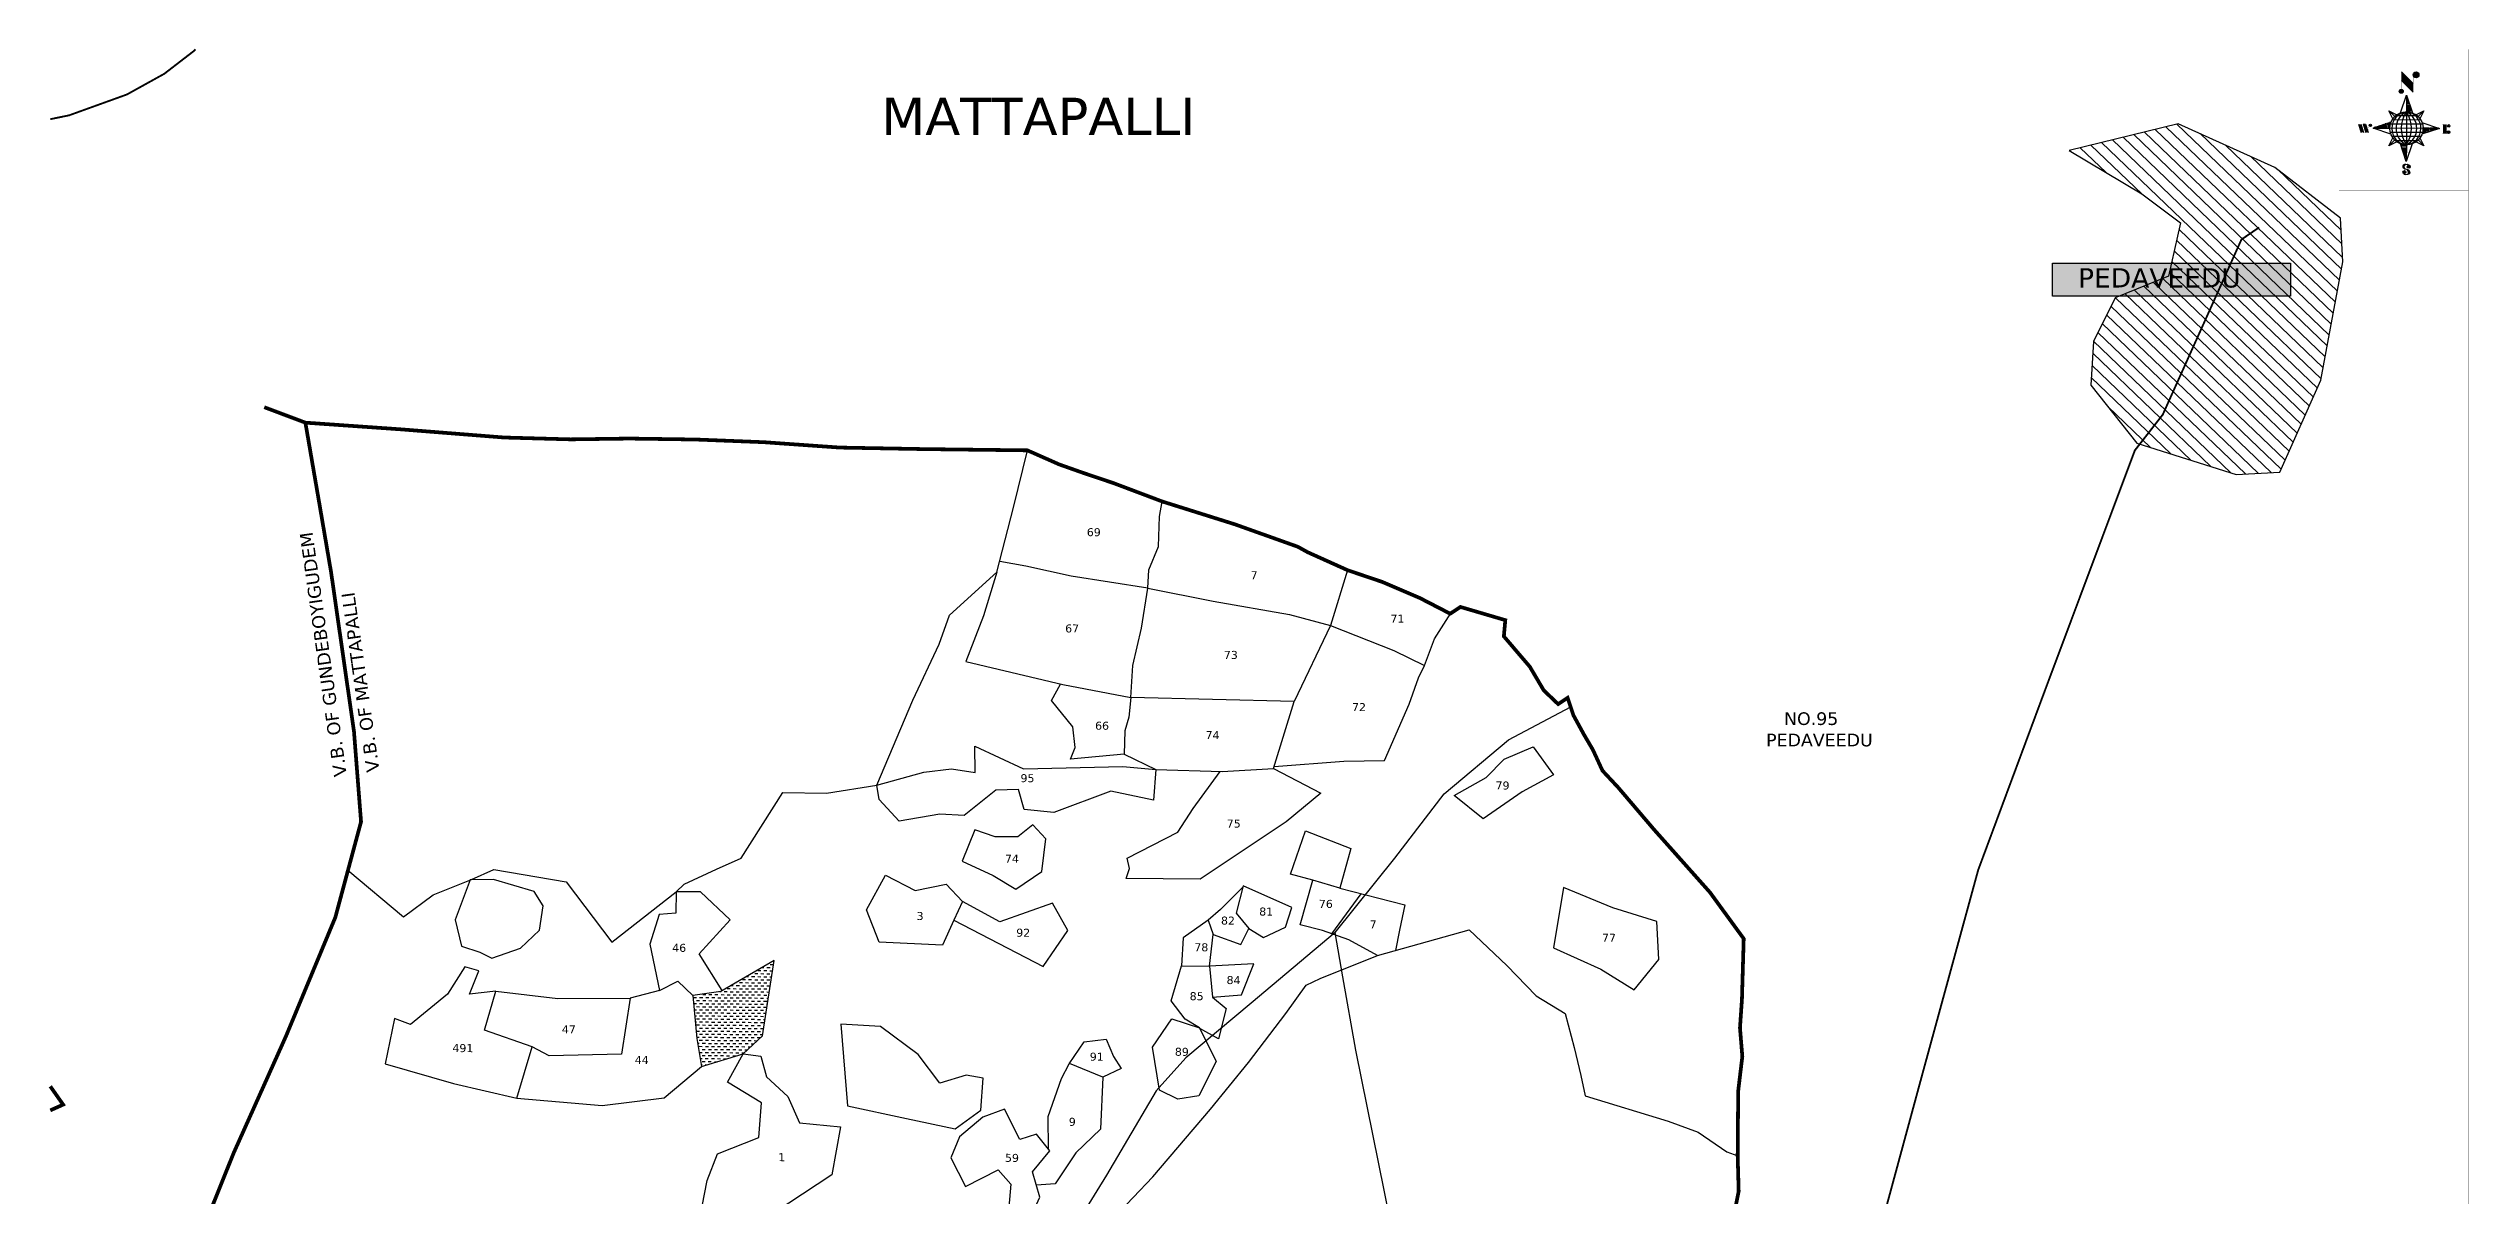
# Model space of a CAD drawing. Header units: inches. Extents: x 370287 to 376789, y 1845133 to 1853760.
# Drawn here: x 370287 to 376787, y 1850678 to 1853760 of the extents above; entities that cross this region are included whole.
import ezdxf

# ---------------------------------------------------------------- set-up
doc = ezdxf.new("R2010")
doc.units = ezdxf.units.IN
doc.header["$MEASUREMENT"] = 0
for name, color, linetype in [('BND', 6, 'Continuous'), ('bord', 1, 'Continuous'), ('ROAD', 1, 'Continuous'), ('ROADS', 50, 'Continuous'), ('SY.AREA', 7, 'Continuous'), ('TEXT', 7, 'Continuous'), ('VILLAGE AREA', 1, 'Continuous'), ('WATER', 4, 'Continuous')]:
    doc.layers.add(name, color=color, linetype=linetype)
doc.styles.get("Standard").update_dxf_attribs({"font": 'verdana.ttf'})
pattern_1 = [(267.297113149, (-8720374.938, 50637915.138), (10.5367255337, -0.497431438), [])]
pattern_2 = [(357.297113149, (-8720374.938, 50637915.138), (0.497431438, 10.5367255337), [])]

# ---------------------------------------------------------------- blocks, each defined once
blk = doc.blocks.new('*X23')
at = {"color": 0, "linetype": 'Continuous'}
for p, q in [((6321.6, 240.5), (6322.3, 241.2)), ((6321.6, 240.3), (6322.3, 241)), ((6321.6, 240.1), (6322.3, 240.8)), ((6321.6, 239.9), (6322.4, 240.7)), ((6321.6, 239.8), (6322.4, 240.6)), ((6321.6, 239.6), (6322.5, 240.5)), ((6321.6, 239.4), (6322.5, 240.3)), ((6321.6, 239.2), (6322.6, 240.2)), ((6321.7, 239.1), (6322.6, 240.1)), ((6321.8, 240.8), (6322.4, 241.4)), ((6321.8, 239), (6322.7, 240)), ((6321.8, 239), (6322.8, 239.9)), ((6321.9, 238.9), (6322.9, 239.8)), ((6322, 238.8), (6323, 239.7)), ((6322.1, 241.3), (6322.4, 241.6)), ((6322.1, 238.7), (6323.1, 239.6)), ((6322.2, 238.6), (6323.1, 239.6)), ((6322.3, 238.5), (6323.2, 239.5)), ((6322.4, 238.5), (6323.3, 239.4)), ((6322.5, 238.4), (6323.4, 239.3)), ((6322.7, 238.4), (6323.6, 239.3)), ((6322.8, 238.3), (6323.7, 239.2)), ((6322.9, 238.3), (6323.8, 239.1)), ((6323.1, 238.2), (6323.9, 239.1)), ((6323.2, 238.2), (6324, 239)), ((6323.3, 238.2), (6324.2, 239)), ((6323.5, 238.1), (6324.3, 238.9)), ((6323.7, 238.1), (6324.4, 238.9)), ((6323.8, 238.1), (6324.6, 238.8)), ((6324.1, 238.2), (6324.7, 238.8)), ((6324.3, 238.3), (6324.9, 238.8)), ((6324.6, 238.3), (6325.1, 238.8)), ((6324.8, 238.4), (6325.2, 238.8)), ((6325.1, 238.5), (6325.4, 238.8)), ((6325.4, 238.6), (6325.6, 238.8))]:
    blk.add_line(p, q, dxfattribs=at)
blk = doc.blocks.new('*X22')
at = {"color": 0, "linetype": 'Continuous'}
for p, q in [((6324.4, 240.3), (6324.5, 240.4)), ((6324.6, 240.3), (6324.8, 240.5)), ((6324.7, 240.2), (6325, 240.5)), ((6324.8, 240.2), (6325.2, 240.6)), ((6325, 240.1), (6325.5, 240.6)), ((6325.1, 240.1), (6325.6, 240.6)), ((6325.2, 240), (6325.8, 240.6)), ((6325.3, 240), (6326, 240.6)), ((6325.4, 239.9), (6326.1, 240.6)), ((6325.5, 239.8), (6326.2, 240.5)), ((6325.6, 239.8), (6326.3, 240.5)), ((6325.7, 239.7), (6326.5, 240.4)), ((6325.9, 239.6), (6326.6, 240.3)), ((6326, 239.5), (6326.7, 240.3)), ((6326, 239.4), (6326.8, 240.2)), ((6326.1, 239.3), (6327, 240.2)), ((6326.2, 239.3), (6327.1, 240.1)), ((6326.3, 239.2), (6327.1, 240)), ((6326.4, 239.1), (6327.2, 239.9)), ((6326.5, 239), (6327.3, 239.8)), ((6326.5, 238.9), (6327.4, 239.7)), ((6326.6, 238.8), (6327.5, 239.6)), ((6326.7, 238.7), (6327.5, 239.5)), ((6326.8, 238.6), (6327.6, 239.4)), ((6326.8, 238.5), (6327.7, 239.3)), ((6326.8, 236.5), (6327.4, 237)), ((6326.9, 238.3), (6327.8, 239.2)), ((6326.9, 238.2), (6327.9, 239.1)), ((6326.9, 236.8), (6327.6, 237.4)), ((6327, 238.1), (6327.8, 239)), ((6327, 237.9), (6327.8, 238.8)), ((6327, 237.8), (6327.8, 238.6)), ((6327, 237.6), (6327.8, 238.4)), ((6327, 237.4), (6327.8, 238.2)), ((6327, 237.3), (6327.8, 238)), ((6327, 237.1), (6327.8, 237.9))]:
    blk.add_line(p, q, dxfattribs=at)
blk = doc.blocks.new('H')
at = {"layer": 'bord', "extrusion": (0.000427885, 0.004792, 0.999988)}
h = blk.add_hatch(dxfattribs=at)
h.set_pattern_fill('LINE', color=8, scale=84.387686, angle=-2.7029, style=0)
h.set_pattern_definition(pattern_2)
h.paths.add_polyline_path([(-492, 786, -0.090992), (-448, 775), (-486, 912)])
h = blk.add_hatch(dxfattribs=at)
h.set_pattern_fill('LINE', color=8, scale=84.387686, angle=-92.7029, style=0)
h.set_pattern_definition(pattern_1)
h.paths.add_polyline_path([(-625, 665, -0.090992), (-615, 710), (-751, 671)])
h = blk.add_hatch(dxfattribs=at)
h.set_pattern_fill('LINE', color=8, scale=84.387686, angle=-92.7029, style=0)
h.set_pattern_definition(pattern_1)
h.paths.add_polyline_path([(-246, 647), (-372, 653, -0.090992), (-382, 609)])
h = blk.add_hatch(dxfattribs=at)
h.set_pattern_fill('LINE', color=8, scale=84.387686, angle=-2.7029, style=0)
h.set_pattern_definition(pattern_2)
h.paths.add_polyline_path([(-504, 533, -0.090992), (-549, 543), (-510, 406)])
for p, q in [((-519, 1020, -1217), (-435, 927, -1216)), ((-516, 1087, -1217), (-432, 994, -1217)), ((-627, 794, -1216), (-567, 760, -1216)), ((-627, 794, -1216), (-584, 747, -1215)), ((-599, 731, -1215), (-627, 794, -1216)), ((-538, 774, -1216), (-487, 906, -1216)), ((-487, 906, -1216), (-493, 780, -1216)), ((-487, 906, -1216), (-448, 769, -1216)), ((-421, 753, -1216), (-359, 781, -1216)), ((-359, 781, -1216), (-405, 739, -1216)), ((-359, 781, -1216), (-392, 721, -1215)), ((-865, 701, -1215), (-847, 638, -1215)), ((-847, 700, -1215), (-829, 637, -1215)), ((-829, 699, -1215), (-811, 636, -1215)), ((-829, 699, -1215), (-811, 698, -1215)), ((-811, 698, -1215), (-794, 635, -1215)), ((-752, 665, -1215), (-615, 704, -1215)), ((-752, 665, -1215), (-625, 659, -1215)), ((-619, 614, -1215), (-752, 665, -1215)), ((-639, 526, -1214), (-606, 585, -1215)), ((-639, 526, -1214), (-593, 568, -1215)), ((-371, 513, -1214), (-414, 560, -1215)), ((-399, 576, -1215), (-371, 513, -1214)), ((-246, 641, -1215), (-383, 603, -1215)), ((-379, 693, -1215), (-246, 641, -1215)), ((-373, 647, -1215), (-246, 641, -1215)), ((-213, 669, -1215), (-217, 601, -1215)), ((-197, 600, -1215), (-194, 668, -1215)), ((-577, 553, -1215), (-639, 526, -1214)), ((-511, 400, -1214), (-549, 537, -1214)), ((-460, 533, -1215), (-511, 400, -1214)), ((-505, 527, -1214), (-511, 400, -1214)), ((-371, 513, -1214), (-431, 546, -1215))]:
    blk.add_line(p, q, dxfattribs=at)
at = {"layer": 'bord', "color": 8, "linetype": 'ByBlock', "extrusion": (0.000427885, 0.004792, 0.999988)}
for p, q in [((-411, 744, -1216), (-578, 752, -1216)), ((-493, 780, -1216), (-505, 527, -1214)), ((-373, 647, -1215), (-625, 659, -1215)), ((-378, 616, -1215), (-623, 628, -1215)), ((-375, 679, -1215), (-620, 691, -1215)), ((-392, 585, -1215), (-611, 595, -1215)), ((-386, 711, -1215), (-605, 722, -1215)), ((-420, 555, -1215), (-587, 562, -1215))]:
    blk.add_line(p, q, dxfattribs=at)
at = {"layer": 'bord', "extrusion": (0.000427885, 0.004792, 0.999988), "elevation": -1212}
for points, const_width in [([(-530, 950, 1), (-520, 939, 1)], 14.8), ([(-414, 1073, 1), (-398, 1058, 1)], 22.3), ([(-776, 697, 1), (-769, 690, 1)], 8.9), ([(-180, 618, 1), (-173, 611, 1)], 9.79), ([(-178, 667, 1), (-171, 660, 1)], 9.79), ([(-490, 362, 1), (-498, 369, 1)], 11.1), ([(-525, 322, 1), (-533, 329, 1)], 11.1)]:
    blk.add_lwpolyline(points, format="xyb", close=True, dxfattribs=dict(at, const_width=const_width))
for points, const_width in [([(-522, 960), (-516, 1093)], 1.61), ([(-434, 933), (-428, 1066)], 1.61), ([(-870, 707), (-846, 706)], 0.642), ([(-829, 643), (-855, 644)], 0.642), ([(-829, 643), (-821, 678)], 0.642), ([(-811, 642), (-784, 641)], 0.642), ([(-793, 641), (-782, 694)], 0.642), ([(-177, 605), (-226, 607)], 0.706), ([(-223, 676), (-174, 673)], 0.706), ([(-195, 645), (-185, 644)], 0.706)]:
    blk.add_lwpolyline(points, dxfattribs=dict(at, const_width=const_width))
for points in [[(-537, 317), (-531, 310), (-520, 307), (-505, 307), (-494, 310), (-486, 318), (-487, 326), (-491, 333), (-494, 336), (-503, 341), (-522, 347), (-530, 352), (-534, 355), (-537, 363), (-537, 373), (-530, 381), (-520, 384), (-504, 384), (-493, 380), (-487, 373)], [(-522, 348), (-526, 354), (-528, 361), (-528, 371), (-526, 375), (-521, 381), (-515, 384)], [(-505, 307), (-499, 312), (-497, 319), (-497, 327), (-501, 335), (-509, 343)]]:
    blk.add_lwpolyline(points, dxfattribs=at)
at = {"layer": 'bord', "extrusion": (0.000427885, 0.004792, 0.999988)}
for centre, radius in [((-525, 944, -1212), 14.8), ((-406, 1065, -1212), 22.3), ((-498, 659, -1212), 127), ((-773, 694, -1212), 8.9), ((-177, 615, -1212), 9.79), ((-174, 663, -1212), 9.79), ((-494, 365, -1212), 11.1), ((-529, 325, -1212), 11.1)]:
    blk.add_circle(centre, radius, dxfattribs=at)
at = {"layer": 'bord', "color": 8, "linetype": 'ByBlock', "extrusion": (0.000427885, 0.004792, 0.999988)}
for centre, radius, start, end in [((-482, 658, -1212), 128, 94.9254, 259.6691), ((-437, 656, -1212), 141, 113.2864, 241.308), ((-316, 651, -1212), 222, 142.5892, 212.0053), ((-560, 662, -1212), 141, 293.2864, 61.308), ((-681, 668, -1212), 222, 322.5892, 32.0053), ((-515, 660, -1212), 128, 274.9254, 79.6691)]:
    blk.add_arc(centre, radius, start, end, dxfattribs=at)
at = {"layer": 'bord', "extrusion": (0.000427885, 0.004792, 0.999988)}
for points in [[(-516, 1093, -1212), (-431, 1000, -1212), (-519, 1026, -1212), (-434, 933, -1212)], [(-864, 707, -1212), (-846, 706, -1212), (-846, 644, -1212), (-829, 643, -1212)], [(-829, 705, -1212), (-811, 704, -1212), (-811, 642, -1212), (-793, 641, -1212)], [(-193, 674, -1212), (-197, 606, -1212), (-213, 675, -1212), (-216, 607, -1212)]]:
    blk.add_solid(points, dxfattribs=at)
at = {"layer": 'bord', "extrusion": (0.000427885, 0.004792, 0.999988), "xscale": 7.977342409717546, "yscale": 7.977342408231451, "zscale": 7.977342408476333, "rotation": 138.0840426661453}
for name, p in [('*X22', (38301, -31929, -1212)), ('*X23', (38314, -31951, -1212))]:
    blk.add_blockref(name, p, dxfattribs=at)

msp = doc.modelspace()

# ---------------------------------------------------------------- hatches: boundary and pattern name
h = msp.add_hatch(color=2)
h.dxf.hatch_style = 1
h.paths.add_polyline_path([(375669.2, 1853182.6), (376309, 1853182.6), (376309, 1853093.7), (375669.2, 1853093.7)])
at = {"layer": 'VILLAGE AREA'}
h = msp.add_hatch(dxfattribs=at)
h.set_pattern_fill('ANSI31', color=256, scale=200, angle=91.19042, style=0)
h.set_pattern_definition([(136.1904153, (-963.035, 129.4), (-17.3065976, -18.0411108), [])])
h.paths.add_polyline_path([(376006.8, 1853557.1), (375714.1, 1853485.6), (375909.2, 1853368.7), (376013.3, 1853290.7), (375980.7, 1853147.8), (375837.6, 1853089.3), (375779.1, 1852972.4), (375772.6, 1852855.5), (375896.2, 1852699.5), (376162.8, 1852615.1), (376279.9, 1852621.6), (376390.5, 1852868.5), (376449, 1853186.8), (376442.5, 1853303.7), (376266.9, 1853440.1)])
at = {"layer": 'WATER'}
h = msp.add_hatch(dxfattribs=at)
h.set_pattern_fill('DASH', color=256, scale=2.578853, angle=-0.46189, style=0)
h.set_pattern_definition([(359.53811, (369957.761, 1844275.352), (8.253598, 8.121587), [8.187859, -8.187859])])
h.paths.add_polyline_path([(372236.4, 1851309.4), (372092.7, 1851226.7), (372017.9, 1851215.5), (372028.7, 1851100.1), (372041.3, 1851025.3), (372153.3, 1851059.5), (372204.6, 1851107.9)])

# ---------------------------------------------------------------- linework, layer by layer
at = {"const_width": 0.285}
for points in [[(370292.2, 1853757.1), (376786.7, 1853757.1), (376786.7, 1845132.8), (370292.2, 1845132.8)], [(376786.7, 1853757.1), (376438.7, 1853757.1), (376438.7, 1853378.9), (376786.7, 1853378.9)]]:
    msp.add_lwpolyline(points, close=True, dxfattribs=at)
at = {"color": 2}
msp.add_lwpolyline([(375669.2, 1853182.6), (376309, 1853182.6), (376309, 1853093.7), (375669.2, 1853093.7)], close=True, dxfattribs=at)
at = {"layer": 'BND', "lineweight": 30, "const_width": 10}
for points in [[(370623.6, 1850346.6), (370623.6, 1850346.6), (370701, 1850360.4), (370696.6, 1850573.5), (370784.6, 1850792.6), (370925.4, 1851107), (371057.7, 1851425.6), (371126.8, 1851682.5), (371107.8, 1851925.2), (371046.4, 1852352.4), (371016.6, 1852526.7), (370977.3, 1852754.4), (370866.9, 1852795.9)], [(374815.9, 1850637.2), (374826.6, 1850689.9), (374823.9, 1850784.9), (374825.3, 1850959.2), (374836.4, 1851052), (374830.1, 1851128.9), (374835.4, 1851205.7), (374840.1, 1851368.4), (374749.3, 1851493), (374599.1, 1851661.7), (374503, 1851774.5), (374460.9, 1851819.6), (374434.9, 1851876), (374411.2, 1851916.4), (374382.9, 1851968.2), (374367.2, 1852015.4), (374341.8, 1851998.4), (374303.1, 1852035.4), (374265.7, 1852098.8), (374196, 1852180.4), (374199.8, 1852224), (374079.5, 1852259.4), (374051.8, 1852241.3), (373970.7, 1852283.2), (373870, 1852326.4), (373776.1, 1852358.2), (373669.7, 1852406.1), (373642.3, 1852421.2), (373473.4, 1852481.4), (373278.7, 1852542.6), (373148.2, 1852591.8), (373064.6, 1852620), (373001.7, 1852642.3), (372916.4, 1852680), (372636.3, 1852683.4), (372412.5, 1852687.5), (372208.6, 1852701.9), (372026.1, 1852709.1), (371847, 1852711.7), (371689.7, 1852709.5), (371510.9, 1852714.5), (371235.5, 1852736.3), (370977.3, 1852754.4)], [(370292.2, 1850971.8), (370326.7, 1850922.7), (370292.2, 1850907.3)]]:
    msp.add_lwpolyline(points, dxfattribs=at)
at = {"layer": 'ROAD'}
for points in [[(373890.3, 1850613.4), (373798.4, 1851069.1), (373763.3, 1851266.1), (373742.8, 1851385), (373903, 1851585), (374035.7, 1851757.6), (374208.7, 1851902.8), (374375.4, 1851990.8)], [(373742.8, 1851385), (373517, 1851195.3), (373342.1, 1851048.2), (373262.2, 1850960.1), (373129.1, 1850733.5), (372936.9, 1850423), (372852.6, 1850259.7), (372843.7, 1850111.2), (372847.8, 1849908.7), (372827.2, 1849762.8)]]:
    msp.add_lwpolyline(points, dxfattribs=at)
at = {"layer": 'ROADS', "color": 17, "const_width": 5}
msp.add_lwpolyline([(370682, 1853757.1), (370677.1, 1853752.1), (370598.3, 1853691.4), (370498.1, 1853635.9), (370342.9, 1853579.9), (370292.2, 1853569.5)], dxfattribs=at)
at = {"layer": 'ROADS', "color": 40, "const_width": 5}
msp.add_lwpolyline([(376224.5, 1853278.9), (376176.9, 1853246.4), (375965.6, 1852776.1), (375890.5, 1852679.8), (375651.1, 1852040.5), (375469.9, 1851553.1), (375323.3, 1851017.1), (375166.2, 1850438.2)], dxfattribs=at)
at = {"layer": 'SY.AREA', "linetype": 'ByBlock'}
msp.add_lwpolyline([(376006.8, 1853557.1), (375714.1, 1853485.6), (375909.2, 1853368.7), (376013.3, 1853290.7), (375980.7, 1853147.8), (375837.6, 1853089.3), (375779.1, 1852972.4), (375772.6, 1852855.5), (375896.2, 1852699.5), (376162.8, 1852615.1), (376279.9, 1852621.6), (376390.5, 1852868.5), (376449, 1853186.8), (376442.5, 1853303.7), (376266.9, 1853440.1), (376006.8, 1853557.1)], dxfattribs=at)
at = {"layer": 'SY.AREA'}
for points in [[(371091.7, 1851552.4), (371241.1, 1851426.8), (371320.3, 1851486.4), (371423, 1851527.5), (371483.5, 1851554.6), (371677.4, 1851521.5), (371800.7, 1851359.3), (371972.9, 1851494.5), (371994.8, 1851515), (372081.7, 1851555), (372147.6, 1851584.6), (372260, 1851761.3), (372376.8, 1851759), (372512.2, 1851780.6), (372608.5, 1852009.1), (372679.2, 1852159.3), (372707.6, 1852237.1), (372834.5, 1852352.7), (372879.2, 1852526.7), (372916.4, 1852680)], [(373239.5, 1852309.7), (373242.7, 1852358.8), (373268.1, 1852421.5), (373271.4, 1852502.7), (373278.7, 1852542.6)], [(372834.5, 1852352.7), (372798.3, 1852235.7), (372751.2, 1852113.2), (373011.8, 1852050.8), (373193.9, 1852016.5), (373199.8, 1852101.7), (373222.9, 1852202.4), (373239.5, 1852309.7), (373034, 1852342.1), (372912.2, 1852369.3), (372841.9, 1852381.5)], [(373776.1, 1852358.2), (373730.2, 1852209.2), (373632.8, 1852005.6), (373193.9, 1852016.5), (373188.8, 1851963.7), (373178, 1851927.1), (373176.2, 1851864.2), (373261.1, 1851822.9), (373439.5, 1851817.5), (373577.3, 1851825.6), (373632.8, 1852005.6)], [(373239.5, 1852309.7), (373415.2, 1852274.8), (373620.2, 1852239), (373730.2, 1852209.2), (373900.2, 1852142.3), (373982.5, 1852102.3), (374009.3, 1852174.2), (374054, 1852242.7)], [(373578.9, 1851830.6), (373766.4, 1851845), (373875.3, 1851846.8), (373942.1, 1851998.3), (373966.9, 1852069.4), (373982.5, 1852102.3)], [(373176.2, 1851864.2), (373032.4, 1851850.8), (373044.5, 1851882.1), (373038.4, 1851937.2), (372981.2, 1852008.5), (373005.5, 1852052.3)], [(373261.1, 1851822.9), (373255.3, 1851740.2), (373140, 1851764.7), (372987.4, 1851706.9), (372907.4, 1851715.5), (372892.1, 1851769.3), (372831.8, 1851767.2), (372746.5, 1851699.7), (372681, 1851702.9), (372571.9, 1851684.1), (372518.6, 1851742.2), (372512.2, 1851780.6), (372638.6, 1851815.9), (372712.1, 1851824.5), (372776.3, 1851814.8), (372775.6, 1851885.6), (372906.3, 1851824.3), (373172.6, 1851831.3), (373261.1, 1851822.9)], [(373577.3, 1851825.6), (373704.1, 1851758.8), (373611.6, 1851682.3), (373380.8, 1851528.1), (373181.4, 1851529.8), (373190.8, 1851557.2), (373184.5, 1851584.8), (373320.2, 1851654.5), (373361.4, 1851718.3), (373434.3, 1851817.7)], [(373856.9, 1851323), (373779.2, 1851365.1), (373708.9, 1851390.7), (373648.8, 1851405.9), (373682.7, 1851526), (373622.6, 1851541.3), (373663.3, 1851658), (373784.6, 1851610.4), (373755.3, 1851503.9), (373682.7, 1851526)], [(372718.6, 1851418.3), (372688.5, 1851350.9), (372518.4, 1851359.2), (372484.4, 1851446.2), (372535.5, 1851539.4), (372615, 1851498), (372698.5, 1851514.7), (372742.4, 1851468.4)], [(372097, 1851229.2), (372034.5, 1851328.1), (372117.9, 1851418.6), (372038.5, 1851493.9), (371972.9, 1851494.5), (371972.4, 1851436.8), (371927.8, 1851433.2), (371902.2, 1851353.5), (371928.7, 1851228.8), (371977.5, 1851254.6), (372017.9, 1851215.5)], [(373495, 1851506.8), (373435.1, 1851447.2), (373401.9, 1851417.9), (373415.2, 1851379.2)], [(373413.8, 1851211.7), (373491.1, 1851217.9), (373524.8, 1851300.5), (373405.3, 1851294.7), (373415.2, 1851379.2), (373490, 1851352.5), (373510.9, 1851395.5), (373550.5, 1851371.3), (373609.8, 1851399.2), (373626.1, 1851452.5), (373495.9, 1851510.3), (373477.1, 1851436.6), (373510.9, 1851395.5)], [(373734.2, 1851381.5), (373812.5, 1851489.3)], [(373755.3, 1851503.9), (373930, 1851459.3), (373915.9, 1851391.3), (373904.8, 1851336.5)], [(373147.7, 1850618), (373253.1, 1850728.8), (373408.2, 1850910.7), (373510.5, 1851036.1), (373610.8, 1851167.6), (373664.9, 1851243.5), (373702.4, 1851261.8), (373856.9, 1851323), (374102.8, 1851392.3), (374203.9, 1851296.5), (374282.6, 1851215), (374360.3, 1851167.7), (374385, 1851076), (374403.1, 1851001.2), (374414.7, 1850946.2), (374637.4, 1850878.2), (374717.8, 1850848.8), (374794.6, 1850795.6), (374823.9, 1850784.9)], [(373401.9, 1851417.9), (373334.4, 1851370.8), (373330.3, 1851295.3)], [(371489, 1851227.7), (371418.1, 1851219.1), (371443.5, 1851281.8), (371405.6, 1851292.6), (371359.1, 1851219.5), (371260, 1851137.8), (371216.3, 1851153.8), (371191.7, 1851032.1), (371374.9, 1850979.5), (371545.1, 1850940.1), (371586.2, 1851077.5)], [(372153.3, 1851059.5), (372204.6, 1851107.9), (372236.4, 1851309.4), (372092.7, 1851226.7), (372017.9, 1851215.5), (372028.7, 1851100.1), (372041.3, 1851025.3), (372153.3, 1851059.5)], [(373379, 1851129), (373340.5, 1851152.1), (373302.3, 1851201.2), (373330.3, 1851295.3), (373405.3, 1851294.7), (373413.8, 1851211.7), (373449.9, 1851180.7), (373429.9, 1851099.1), (373379.9, 1851127.2)], [(371928.7, 1851228.8), (371849.9, 1851208.4), (371826.1, 1851058.5), (371631.9, 1851053.5), (371586.2, 1851077.5), (371458, 1851123.1), (371489, 1851227.7), (371655.4, 1851208), (371849.9, 1851208.4)], [(372415.3, 1851138.8), (372432.9, 1850919.5), (372591.8, 1850885.3), (372722.3, 1850858.1), (372790.9, 1850907.5), (372797.3, 1850993.8), (372751.9, 1851002.1), (372681.2, 1850979.9), (372622.7, 1851057.7), (372522.1, 1851132.3), (372415.3, 1851138.8)], [(373270.8, 1850961.8), (373252.4, 1851076.7), (373304.2, 1851153.5), (373379, 1851129), (373423.7, 1851038.9), (373376.4, 1850946.2), (373320.6, 1850937.5), (373270.8, 1850961.8)], [(372973.2, 1850803.5), (372971.9, 1850891.1), (373008, 1850993), (373028.8, 1851032.6), (373069, 1851091.3), (373128.2, 1851098.8), (373147.2, 1851052.1), (373168.5, 1851020.1), (373119.4, 1850996.6), (373029.1, 1851033.1)], [(371545.1, 1850940.1), (371774.6, 1850919.9), (371940.7, 1850940.9), (372041.3, 1851025.3)], [(372042.5, 1850650.3), (372056.2, 1850719.1), (372084.3, 1850790.9), (372194.9, 1850834.6), (372202.2, 1850927.6), (372110.8, 1850983.4), (372153.3, 1851059.5), (372200.5, 1851052.6), (372215.8, 1850997.4), (372273.1, 1850944.5), (372304, 1850873.5), (372414.1, 1850863.4), (372390.8, 1850733.8), (372196.9, 1850605.8)], [(373119.4, 1850996.6), (373112.6, 1850857), (373046.2, 1850792.8), (372990.9, 1850710.3), (372940.4, 1850706.3)], [(372796.8, 1850889.1), (372733.9, 1850836.2), (372710.7, 1850779.6), (372749.8, 1850703.2), (372837.7, 1850747.9), (372871.5, 1850709), (372864, 1850617), (372932.3, 1850634.7), (372949.7, 1850674.3), (372929.8, 1850742.6), (372976.9, 1850799), (372940.8, 1850843.6), (372896.4, 1850829.2), (372855, 1850910.2), (372796.8, 1850889.1)]]:
    msp.add_lwpolyline(points, dxfattribs=at)
for points in [[(374062.4, 1851752.7), (374148.1, 1851801.5), (374197.1, 1851850.5), (374275, 1851883.9), (374328.9, 1851808.5), (374245, 1851763.2), (374140.4, 1851689.9)], [(372775.2, 1851660.8), (372741.5, 1851576.9), (372824.5, 1851538.1), (372885, 1851501.2), (372954.8, 1851549.2), (372965.9, 1851636.7), (372930.6, 1851674.3), (372890.5, 1851641.6), (372829.7, 1851642.1)], [(371419.8, 1851526.2), (371379.7, 1851419), (371396.4, 1851347.9), (371446, 1851332.3), (371478.4, 1851316.1), (371554.9, 1851343.3), (371606.4, 1851391.3), (371615.5, 1851456.8), (371591.3, 1851495.5), (371482.1, 1851527.5)], [(372718.6, 1851418.3), (372958.9, 1851294.1), (373024.7, 1851390.7), (372983.7, 1851463.8), (372842.6, 1851413.8), (372742.4, 1851468.4)], [(374355.7, 1851505.8), (374329.7, 1851344.2), (374456.3, 1851286.9), (374546.2, 1851230.8), (374612.5, 1851312.9), (374606.5, 1851414.4), (374488.3, 1851451.1)]]:
    msp.add_lwpolyline(points, close=True, dxfattribs=at)

# ---------------------------------------------------------------- block references
at = {"xscale": 0.3507629639658533, "yscale": 0.3507629639658533, "zscale": 0.3507629639658533, "rotation": 2.579586838452593}
msp.add_blockref('H', (376805, 1853323.9, 425.9), dxfattribs=at)

# ---------------------------------------------------------------- texts
at = {"layer": 'TEXT', "color": 5}
for s, height, p in [('MATTAPALLI', 100, (372523.8, 1853527.2)), ('PEDAVEEDU', 51.89, (375738, 1853117.4))]:
    msp.add_text(s, height=height, dxfattribs=at).set_placement(p)
at = {"layer": 'TEXT', "color": 6}
for s, p in [('V.B. OF GUNDEBOYIGUDEM', (371088.9, 1851806.2)), ('V.B. OF MATTAPALLI', (371176.6, 1851818.4))]:
    msp.add_text(s, height=35, rotation=98.0288, dxfattribs=at).set_placement(p)
at = {"layer": 'TEXT'}
for s, height, p in [('69', 21.49, (373075.8, 1852449.6)), ('7', 21.5, (373515.7, 1852333.9)), ('71', 21.49, (373891.4, 1852217.4)), ('67', 21.49, (373017.7, 1852191)), ('73', 21.49, (373443.9, 1852120)), ('72', 21.49, (373788.1, 1851979.8)), ('66', 21.49, (373098, 1851929.8)), ('74', 21.49, (373394.8, 1851904.7)), ('95', 21.49, (372897.7, 1851788.9)), ('79', 21.49, (374173.6, 1851769.3)), ('75', 21.49, (373451.6, 1851667)), ('74', 21.49, (372856, 1851572.7)), ('81', 21.49, (373538.9, 1851430.6)), ('76', 21.49, (373699, 1851451.3)), ('3', 21.5, (372618.7, 1851418.7)), ('92', 21.49, (372886.3, 1851373.8)), ('82', 21.49, (373436.2, 1851406.4)), ('7', 21.5, (373835.4, 1851396)), ('46', 21.49, (371962.4, 1851333.2)), ('78', 21.49, (373364.6, 1851334.8)), ('77', 21.49, (374459.4, 1851360.2)), ('84', 21.49, (373451.2, 1851246.6)), ('85', 21.49, (373352.1, 1851203.3)), ('47', 21.49, (371665.9, 1851114.2)), ('491', 21.49, (371372, 1851064)), ('91', 21.49, (373083.7, 1851040.8)), ('89', 21.49, (373312.3, 1851054)), ('44', 21.49, (371861.7, 1851031.9)), ('9', 21.5, (373027.4, 1850865.9)), ('1', 21.5, (372247.2, 1850770.9)), ('59', 21.49, (372856.1, 1850769.1))]:
    msp.add_text(s, height=height, rotation=359.53811, dxfattribs=at).set_placement(p)
at = {"layer": 'TEXT', "color": 0}
for s, p in [('NO.95', (374948.4, 1851942.4)), ('PEDAVEEDU', (374900.3, 1851885))]:
    msp.add_text(s, height=34, dxfattribs=at).set_placement(p)

doc.saveas('drawing.dxf')
